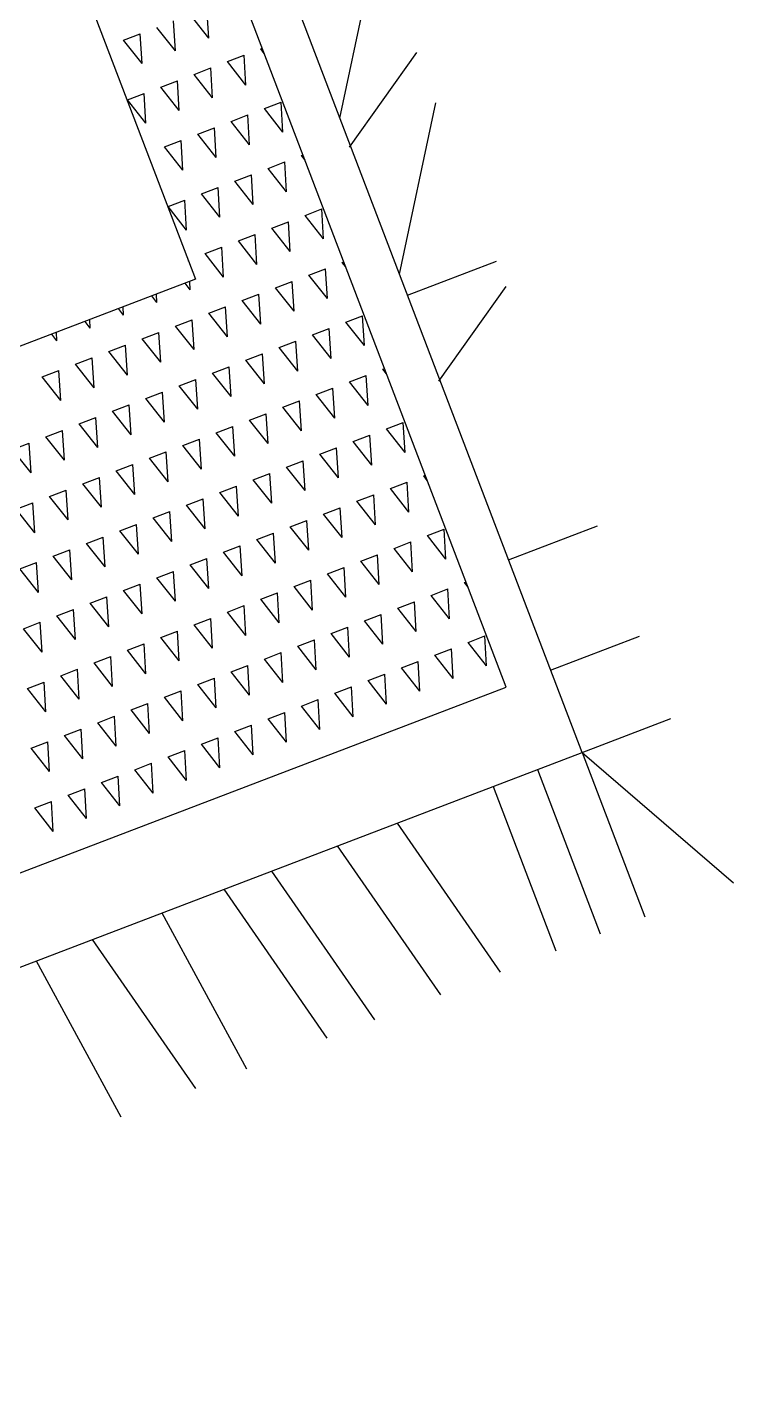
# Model space of a CAD drawing. Header units: inches. Extents: x -5597760 to 21122418, y -37133 to 23298423.
# Drawn here: x 9944739 to 10167560, y 12468443 to 12899630 of the extents above; entities that cross this region are included whole.
import ezdxf

# ---------------------------------------------------------------- set-up
doc = ezdxf.new("R2010")
doc.units = ezdxf.units.IN
doc.header["$MEASUREMENT"] = 0

# ---------------------------------------------------------------- blocks, each defined once
blk = doc.blocks.new('A$C6D2A2628')
for p, q in [((1.79098, 2.42973), (1.79098, 0.42973)), ((1.99315, 0.1), (1.99315, 0.92673)), ((1.94315, 0.15), (1.94315, 0.87673)), ((1.79098, 0.57066), (1.79133, 0.57127)), ((1.79098, 0.57127), (1.79133, 0.57127)), ((1.81946, 0.55504), (1.81008, 0.57127)), ((1.81008, 0.57127), (1.82883, 0.57127)), ((1.81946, 0.55504), (1.82883, 0.57127)), ((1.85696, 0.55504), (1.84758, 0.57127)), ((1.85696, 0.55504), (1.86633, 0.57127)), ((1.89446, 0.55504), (1.88508, 0.57127)), ((1.89446, 0.55504), (1.90383, 0.57127)), ((1.99315, 0.48594), (2.09315, 0.56955)), ((1.80071, 0.52256), (1.79133, 0.5388)), ((1.79133, 0.5388), (1.81008, 0.5388)), ((1.80071, 0.52256), (1.81008, 0.5388)), ((1.83821, 0.52256), (1.82883, 0.5388)), ((1.82883, 0.5388), (1.84758, 0.5388)), ((1.83821, 0.52256), (1.84758, 0.5388)), ((1.87571, 0.52256), (1.86633, 0.5388)), ((1.86633, 0.5388), (1.88508, 0.5388)), ((1.87571, 0.52256), (1.88508, 0.5388)), ((1.91321, 0.52256), (1.90383, 0.5388)), ((1.90383, 0.5388), (1.92258, 0.5388)), ((1.91321, 0.52256), (1.92258, 0.5388)), ((1.94315, 0.53564), (1.94133, 0.5388)), ((1.94133, 0.5388), (1.94315, 0.5388)), ((1.79098, 0.50571), (1.79133, 0.50632)), ((1.79098, 0.50632), (1.79133, 0.50632)), ((1.81946, 0.49008), (1.81008, 0.50632)), ((1.81008, 0.50632), (1.82883, 0.50632)), ((1.81946, 0.49008), (1.82883, 0.50632)), ((1.85696, 0.49008), (1.84758, 0.50632)), ((1.84758, 0.50632), (1.86633, 0.50632)), ((1.85696, 0.49008), (1.86633, 0.50632)), ((1.89446, 0.49008), (1.88508, 0.50632)), ((1.88508, 0.50632), (1.90383, 0.50632)), ((1.89446, 0.49008), (1.90383, 0.50632)), ((1.93196, 0.49008), (1.92258, 0.50632)), ((1.92258, 0.50632), (1.94133, 0.50632)), ((1.93196, 0.49008), (1.94133, 0.50632)), ((1.9917, 0.46862), (2.09315, 0.50528)), ((1.99315, 0.39094), (2.09315, 0.47455)), ((1.80071, 0.45761), (1.79133, 0.47385)), ((1.79133, 0.47385), (1.81008, 0.47385)), ((1.80071, 0.45761), (1.81008, 0.47385)), ((1.83821, 0.45761), (1.82883, 0.47385)), ((1.82883, 0.47385), (1.84758, 0.47385)), ((1.83821, 0.45761), (1.84758, 0.47385)), ((1.87571, 0.45761), (1.86633, 0.47385)), ((1.86633, 0.47385), (1.88508, 0.47385)), ((1.87571, 0.45761), (1.88508, 0.47385)), ((1.91321, 0.45761), (1.90383, 0.47385)), ((1.90383, 0.47385), (1.92258, 0.47385)), ((1.91321, 0.45761), (1.92258, 0.47385)), ((1.94315, 0.47069), (1.94133, 0.47385)), ((1.94133, 0.47385), (1.94315, 0.47385)), ((1.79098, 0.44076), (1.79133, 0.44137)), ((1.79098, 0.44137), (1.79133, 0.44137)), ((1.81946, 0.42513), (1.81008, 0.44137)), ((1.81008, 0.44137), (1.82883, 0.44137)), ((1.81946, 0.42513), (1.82883, 0.44137)), ((1.85696, 0.42513), (1.84758, 0.44137)), ((1.84758, 0.44137), (1.86633, 0.44137)), ((1.85696, 0.42513), (1.86633, 0.44137)), ((1.89446, 0.42513), (1.88508, 0.44137)), ((1.88508, 0.44137), (1.90383, 0.44137)), ((1.89446, 0.42513), (1.90383, 0.44137)), ((1.93196, 0.42513), (1.92258, 0.44137)), ((1.92258, 0.44137), (1.94133, 0.44137)), ((1.93196, 0.42513), (1.94133, 0.44137)), ((1.79098, 0.42973), (0.29098, 0.42973)), ((1.63196, 0.42513), (1.6293, 0.42973)), ((1.63196, 0.42513), (1.63461, 0.42973)), ((1.66946, 0.42513), (1.6668, 0.42973)), ((1.66946, 0.42513), (1.67211, 0.42973)), ((1.70696, 0.42513), (1.7043, 0.42973)), ((1.70696, 0.42513), (1.70961, 0.42973)), ((1.74446, 0.42513), (1.7418, 0.42973)), ((1.74446, 0.42513), (1.74711, 0.42973)), ((1.78196, 0.42513), (1.7793, 0.42973)), ((1.78196, 0.42513), (1.78461, 0.42973)), ((1.61321, 0.39266), (1.60383, 0.40889)), ((1.60383, 0.40889), (1.62258, 0.40889)), ((1.61321, 0.39266), (1.62258, 0.40889)), ((1.65071, 0.39266), (1.64133, 0.40889)), ((1.64133, 0.40889), (1.66008, 0.40889)), ((1.65071, 0.39266), (1.66008, 0.40889)), ((1.68821, 0.39266), (1.67883, 0.40889)), ((1.67883, 0.40889), (1.69758, 0.40889)), ((1.68821, 0.39266), (1.69758, 0.40889)), ((1.72571, 0.39266), (1.71633, 0.40889)), ((1.71633, 0.40889), (1.73508, 0.40889)), ((1.72571, 0.39266), (1.73508, 0.40889)), ((1.76321, 0.39266), (1.75383, 0.40889)), ((1.75383, 0.40889), (1.77258, 0.40889)), ((1.76321, 0.39266), (1.77258, 0.40889)), ((1.80071, 0.39266), (1.79133, 0.40889)), ((1.79133, 0.40889), (1.81008, 0.40889)), ((1.80071, 0.39266), (1.81008, 0.40889)), ((1.83821, 0.39266), (1.82883, 0.40889)), ((1.82883, 0.40889), (1.84758, 0.40889)), ((1.83821, 0.39266), (1.84758, 0.40889)), ((1.87571, 0.39266), (1.86633, 0.40889)), ((1.86633, 0.40889), (1.88508, 0.40889)), ((1.87571, 0.39266), (1.88508, 0.40889)), ((1.91321, 0.39266), (1.90383, 0.40889)), ((1.90383, 0.40889), (1.92258, 0.40889)), ((1.91321, 0.39266), (1.92258, 0.40889)), ((1.94315, 0.40574), (1.94133, 0.40889)), ((1.94133, 0.40889), (1.94315, 0.40889)), ((1.55696, 0.36018), (1.54758, 0.37642)), ((1.54758, 0.37642), (1.56633, 0.37642)), ((1.55696, 0.36018), (1.56633, 0.37642)), ((1.59446, 0.36018), (1.58508, 0.37642)), ((1.58508, 0.37642), (1.60383, 0.37642)), ((1.59446, 0.36018), (1.60383, 0.37642)), ((1.63196, 0.36018), (1.62258, 0.37642)), ((1.62258, 0.37642), (1.64133, 0.37642)), ((1.63196, 0.36018), (1.64133, 0.37642)), ((1.66946, 0.36018), (1.66008, 0.37642)), ((1.66008, 0.37642), (1.67883, 0.37642)), ((1.66946, 0.36018), (1.67883, 0.37642)), ((1.70696, 0.36018), (1.69758, 0.37642)), ((1.69758, 0.37642), (1.71633, 0.37642)), ((1.70696, 0.36018), (1.71633, 0.37642)), ((1.74446, 0.36018), (1.73508, 0.37642)), ((1.73508, 0.37642), (1.75383, 0.37642)), ((1.74446, 0.36018), (1.75383, 0.37642)), ((1.78196, 0.36018), (1.77258, 0.37642)), ((1.77258, 0.37642), (1.79133, 0.37642)), ((1.78196, 0.36018), (1.79133, 0.37642)), ((1.81946, 0.36018), (1.81008, 0.37642)), ((1.81008, 0.37642), (1.82883, 0.37642)), ((1.81946, 0.36018), (1.82883, 0.37642)), ((1.85696, 0.36018), (1.84758, 0.37642)), ((1.84758, 0.37642), (1.86633, 0.37642)), ((1.85696, 0.36018), (1.86633, 0.37642)), ((1.89446, 0.36018), (1.88508, 0.37642)), ((1.88508, 0.37642), (1.90383, 0.37642)), ((1.89446, 0.36018), (1.90383, 0.37642)), ((1.93196, 0.36018), (1.92258, 0.37642)), ((1.92258, 0.37642), (1.94133, 0.37642)), ((1.93196, 0.36018), (1.94133, 0.37642)), ((1.99315, 0.37827), (2.09315, 0.37827)), ((1.9917, 0.32612), (2.09315, 0.36278)), ((1.53821, 0.3277), (1.52883, 0.34394)), ((1.52883, 0.34394), (1.54758, 0.34394)), ((1.53821, 0.3277), (1.54758, 0.34394)), ((1.57571, 0.3277), (1.56633, 0.34394)), ((1.56633, 0.34394), (1.58508, 0.34394)), ((1.57571, 0.3277), (1.58508, 0.34394)), ((1.61321, 0.3277), (1.60383, 0.34394)), ((1.60383, 0.34394), (1.62258, 0.34394)), ((1.61321, 0.3277), (1.62258, 0.34394)), ((1.65071, 0.3277), (1.64133, 0.34394)), ((1.64133, 0.34394), (1.66008, 0.34394)), ((1.65071, 0.3277), (1.66008, 0.34394)), ((1.68821, 0.3277), (1.67883, 0.34394)), ((1.67883, 0.34394), (1.69758, 0.34394)), ((1.68821, 0.3277), (1.69758, 0.34394)), ((1.72571, 0.3277), (1.71633, 0.34394)), ((1.71633, 0.34394), (1.73508, 0.34394)), ((1.72571, 0.3277), (1.73508, 0.34394)), ((1.76321, 0.3277), (1.75383, 0.34394)), ((1.75383, 0.34394), (1.77258, 0.34394)), ((1.76321, 0.3277), (1.77258, 0.34394)), ((1.80071, 0.3277), (1.79133, 0.34394)), ((1.79133, 0.34394), (1.81008, 0.34394)), ((1.80071, 0.3277), (1.81008, 0.34394)), ((1.83821, 0.3277), (1.82883, 0.34394)), ((1.82883, 0.34394), (1.84758, 0.34394)), ((1.83821, 0.3277), (1.84758, 0.34394)), ((1.87571, 0.3277), (1.86633, 0.34394)), ((1.86633, 0.34394), (1.88508, 0.34394)), ((1.87571, 0.3277), (1.88508, 0.34394)), ((1.91321, 0.3277), (1.90383, 0.34394)), ((1.90383, 0.34394), (1.92258, 0.34394)), ((1.91321, 0.3277), (1.92258, 0.34394)), ((1.94315, 0.34079), (1.94133, 0.34394)), ((1.94133, 0.34394), (1.94315, 0.34394)), ((1.51946, 0.29523), (1.51008, 0.31147)), ((1.51008, 0.31147), (1.52883, 0.31147)), ((1.51946, 0.29523), (1.52883, 0.31147)), ((1.55696, 0.29523), (1.54758, 0.31147)), ((1.54758, 0.31147), (1.56633, 0.31147)), ((1.55696, 0.29523), (1.56633, 0.31147)), ((1.59446, 0.29523), (1.58508, 0.31147)), ((1.58508, 0.31147), (1.60383, 0.31147)), ((1.59446, 0.29523), (1.60383, 0.31147)), ((1.63196, 0.29523), (1.62258, 0.31147)), ((1.62258, 0.31147), (1.64133, 0.31147)), ((1.63196, 0.29523), (1.64133, 0.31147)), ((1.66946, 0.29523), (1.66008, 0.31147)), ((1.66008, 0.31147), (1.67883, 0.31147)), ((1.66946, 0.29523), (1.67883, 0.31147)), ((1.70696, 0.29523), (1.69758, 0.31147)), ((1.69758, 0.31147), (1.71633, 0.31147)), ((1.70696, 0.29523), (1.71633, 0.31147)), ((1.74446, 0.29523), (1.73508, 0.31147)), ((1.73508, 0.31147), (1.75383, 0.31147)), ((1.74446, 0.29523), (1.75383, 0.31147)), ((1.78196, 0.29523), (1.77258, 0.31147)), ((1.77258, 0.31147), (1.79133, 0.31147)), ((1.78196, 0.29523), (1.79133, 0.31147)), ((1.81946, 0.29523), (1.81008, 0.31147)), ((1.81008, 0.31147), (1.82883, 0.31147)), ((1.81946, 0.29523), (1.82883, 0.31147)), ((1.85696, 0.29523), (1.84758, 0.31147)), ((1.84758, 0.31147), (1.86633, 0.31147)), ((1.85696, 0.29523), (1.86633, 0.31147)), ((1.89446, 0.29523), (1.88508, 0.31147)), ((1.88508, 0.31147), (1.90383, 0.31147)), ((1.89446, 0.29523), (1.90383, 0.31147)), ((1.93196, 0.29523), (1.92258, 0.31147)), ((1.92258, 0.31147), (1.94133, 0.31147)), ((1.93196, 0.29523), (1.94133, 0.31147)), ((1.50071, 0.26275), (1.49133, 0.27899)), ((1.49133, 0.27899), (1.51008, 0.27899)), ((1.50071, 0.26275), (1.51008, 0.27899)), ((1.53821, 0.26275), (1.52883, 0.27899)), ((1.52883, 0.27899), (1.54758, 0.27899)), ((1.53821, 0.26275), (1.54758, 0.27899)), ((1.57571, 0.26275), (1.56633, 0.27899)), ((1.56633, 0.27899), (1.58508, 0.27899)), ((1.57571, 0.26275), (1.58508, 0.27899)), ((1.61321, 0.26275), (1.60383, 0.27899)), ((1.60383, 0.27899), (1.62258, 0.27899)), ((1.61321, 0.26275), (1.62258, 0.27899)), ((1.65071, 0.26275), (1.64133, 0.27899)), ((1.64133, 0.27899), (1.66008, 0.27899)), ((1.65071, 0.26275), (1.66008, 0.27899)), ((1.68821, 0.26275), (1.67883, 0.27899)), ((1.67883, 0.27899), (1.69758, 0.27899)), ((1.68821, 0.26275), (1.69758, 0.27899)), ((1.72571, 0.26275), (1.71633, 0.27899)), ((1.71633, 0.27899), (1.73508, 0.27899)), ((1.72571, 0.26275), (1.73508, 0.27899)), ((1.76321, 0.26275), (1.75383, 0.27899)), ((1.75383, 0.27899), (1.77258, 0.27899)), ((1.76321, 0.26275), (1.77258, 0.27899)), ((1.80071, 0.26275), (1.79133, 0.27899)), ((1.79133, 0.27899), (1.81008, 0.27899)), ((1.80071, 0.26275), (1.81008, 0.27899)), ((1.83821, 0.26275), (1.82883, 0.27899)), ((1.82883, 0.27899), (1.84758, 0.27899)), ((1.83821, 0.26275), (1.84758, 0.27899)), ((1.87571, 0.26275), (1.86633, 0.27899)), ((1.86633, 0.27899), (1.88508, 0.27899)), ((1.87571, 0.26275), (1.88508, 0.27899)), ((1.91321, 0.26275), (1.90383, 0.27899)), ((1.90383, 0.27899), (1.92258, 0.27899)), ((1.91321, 0.26275), (1.92258, 0.27899)), ((1.94315, 0.27584), (1.94133, 0.27899)), ((1.94133, 0.27899), (1.94315, 0.27899)), ((1.48196, 0.23028), (1.47258, 0.24651)), ((1.47258, 0.24651), (1.49133, 0.24651)), ((1.48196, 0.23028), (1.49133, 0.24651)), ((1.51946, 0.23028), (1.51008, 0.24651)), ((1.51008, 0.24651), (1.52883, 0.24651)), ((1.51946, 0.23028), (1.52883, 0.24651)), ((1.55696, 0.23028), (1.54758, 0.24651)), ((1.54758, 0.24651), (1.56633, 0.24651)), ((1.55696, 0.23028), (1.56633, 0.24651)), ((1.59446, 0.23028), (1.58508, 0.24651)), ((1.58508, 0.24651), (1.60383, 0.24651)), ((1.59446, 0.23028), (1.60383, 0.24651)), ((1.63196, 0.23028), (1.62258, 0.24651)), ((1.62258, 0.24651), (1.64133, 0.24651)), ((1.63196, 0.23028), (1.64133, 0.24651)), ((1.66946, 0.23028), (1.66008, 0.24651)), ((1.66008, 0.24651), (1.67883, 0.24651)), ((1.66946, 0.23028), (1.67883, 0.24651)), ((1.70696, 0.23028), (1.69758, 0.24651)), ((1.69758, 0.24651), (1.71633, 0.24651)), ((1.70696, 0.23028), (1.71633, 0.24651)), ((1.74446, 0.23028), (1.73508, 0.24651)), ((1.73508, 0.24651), (1.75383, 0.24651)), ((1.74446, 0.23028), (1.75383, 0.24651)), ((1.78196, 0.23028), (1.77258, 0.24651)), ((1.77258, 0.24651), (1.79133, 0.24651)), ((1.78196, 0.23028), (1.79133, 0.24651)), ((1.81946, 0.23028), (1.81008, 0.24651)), ((1.81008, 0.24651), (1.82883, 0.24651)), ((1.81946, 0.23028), (1.82883, 0.24651)), ((1.85696, 0.23028), (1.84758, 0.24651)), ((1.84758, 0.24651), (1.86633, 0.24651)), ((1.85696, 0.23028), (1.86633, 0.24651)), ((1.89446, 0.23028), (1.88508, 0.24651)), ((1.88508, 0.24651), (1.90383, 0.24651)), ((1.89446, 0.23028), (1.90383, 0.24651)), ((1.93196, 0.23028), (1.92258, 0.24651)), ((1.92258, 0.24651), (1.94133, 0.24651)), ((1.93196, 0.23028), (1.94133, 0.24651)), ((1.46321, 0.1978), (1.45383, 0.21404)), ((1.45383, 0.21404), (1.47258, 0.21404)), ((1.46321, 0.1978), (1.47258, 0.21404)), ((1.50071, 0.1978), (1.49133, 0.21404)), ((1.49133, 0.21404), (1.51008, 0.21404)), ((1.50071, 0.1978), (1.51008, 0.21404)), ((1.53821, 0.1978), (1.52883, 0.21404)), ((1.52883, 0.21404), (1.54758, 0.21404)), ((1.53821, 0.1978), (1.54758, 0.21404)), ((1.57571, 0.1978), (1.56633, 0.21404)), ((1.56633, 0.21404), (1.58508, 0.21404)), ((1.57571, 0.1978), (1.58508, 0.21404)), ((1.61321, 0.1978), (1.60383, 0.21404)), ((1.60383, 0.21404), (1.62258, 0.21404)), ((1.61321, 0.1978), (1.62258, 0.21404)), ((1.65071, 0.1978), (1.64133, 0.21404)), ((1.64133, 0.21404), (1.66008, 0.21404)), ((1.65071, 0.1978), (1.66008, 0.21404)), ((1.68821, 0.1978), (1.67883, 0.21404)), ((1.67883, 0.21404), (1.69758, 0.21404)), ((1.68821, 0.1978), (1.69758, 0.21404)), ((1.72571, 0.1978), (1.71633, 0.21404)), ((1.71633, 0.21404), (1.73508, 0.21404)), ((1.72571, 0.1978), (1.73508, 0.21404)), ((1.76321, 0.1978), (1.75383, 0.21404)), ((1.75383, 0.21404), (1.77258, 0.21404)), ((1.76321, 0.1978), (1.77258, 0.21404)), ((1.80071, 0.1978), (1.79133, 0.21404)), ((1.79133, 0.21404), (1.81008, 0.21404)), ((1.80071, 0.1978), (1.81008, 0.21404)), ((1.83821, 0.1978), (1.82883, 0.21404)), ((1.82883, 0.21404), (1.84758, 0.21404)), ((1.83821, 0.1978), (1.84758, 0.21404)), ((1.87571, 0.1978), (1.86633, 0.21404)), ((1.86633, 0.21404), (1.88508, 0.21404)), ((1.87571, 0.1978), (1.88508, 0.21404)), ((1.91321, 0.1978), (1.90383, 0.21404)), ((1.90383, 0.21404), (1.92258, 0.21404)), ((1.91321, 0.1978), (1.92258, 0.21404)), ((1.94315, 0.21089), (1.94133, 0.21404)), ((1.94133, 0.21404), (1.94315, 0.21404)), ((1.99315, 0.21727), (2.09315, 0.21727)), ((1.44446, 0.16532), (1.43508, 0.18156)), ((1.43508, 0.18156), (1.45383, 0.18156)), ((1.44446, 0.16532), (1.45383, 0.18156)), ((1.48196, 0.16532), (1.47258, 0.18156)), ((1.47258, 0.18156), (1.49133, 0.18156)), ((1.48196, 0.16532), (1.49133, 0.18156)), ((1.51946, 0.16532), (1.51008, 0.18156)), ((1.51008, 0.18156), (1.52883, 0.18156)), ((1.51946, 0.16532), (1.52883, 0.18156)), ((1.55696, 0.16532), (1.54758, 0.18156)), ((1.54758, 0.18156), (1.56633, 0.18156)), ((1.55696, 0.16532), (1.56633, 0.18156)), ((1.59446, 0.16532), (1.58508, 0.18156)), ((1.58508, 0.18156), (1.60383, 0.18156)), ((1.59446, 0.16532), (1.60383, 0.18156)), ((1.63196, 0.16532), (1.62258, 0.18156)), ((1.62258, 0.18156), (1.64133, 0.18156)), ((1.63196, 0.16532), (1.64133, 0.18156)), ((1.66946, 0.16532), (1.66008, 0.18156)), ((1.66008, 0.18156), (1.67883, 0.18156)), ((1.66946, 0.16532), (1.67883, 0.18156)), ((1.70696, 0.16532), (1.69758, 0.18156)), ((1.69758, 0.18156), (1.71633, 0.18156)), ((1.70696, 0.16532), (1.71633, 0.18156)), ((1.74446, 0.16532), (1.73508, 0.18156)), ((1.73508, 0.18156), (1.75383, 0.18156)), ((1.74446, 0.16532), (1.75383, 0.18156)), ((1.78196, 0.16532), (1.77258, 0.18156)), ((1.77258, 0.18156), (1.79133, 0.18156)), ((1.78196, 0.16532), (1.79133, 0.18156)), ((1.81946, 0.16532), (1.81008, 0.18156)), ((1.81008, 0.18156), (1.82883, 0.18156)), ((1.81946, 0.16532), (1.82883, 0.18156)), ((1.85696, 0.16532), (1.84758, 0.18156)), ((1.84758, 0.18156), (1.86633, 0.18156)), ((1.85696, 0.16532), (1.86633, 0.18156)), ((1.89446, 0.16532), (1.88508, 0.18156)), ((1.88508, 0.18156), (1.90383, 0.18156)), ((1.89446, 0.16532), (1.90383, 0.18156)), ((1.93196, 0.16532), (1.92258, 0.18156)), ((1.92258, 0.18156), (1.94133, 0.18156)), ((1.93196, 0.16532), (1.94133, 0.18156)), ((0.1519, 0.15), (1.94315, 0.15)), ((1.99315, 0.15), (2.09315, 0.15)), ((0.1019, 0.1), (1.99315, 0.1)), ((1.37922, 0.1), (1.40396, 0)), ((1.44222, 0.1), (1.48764, 0)), ((1.5204, 0.1), (1.54514, 0)), ((1.59012, 0.1), (1.63554, 0)), ((1.6439, 0.1), (1.68932, 0)), ((1.71785, 0.1), (1.76327, 0)), ((1.78508, 0.1), (1.8305, 0)), ((1.89315, 0.1), (1.89315, 0)), ((1.94315, 0.1), (1.94315, 0)), ((1.99315, 0.1), (2.09315, 0.1)), ((1.99315, 0.1), (1.99315, 0)), ((1.99315, 0.1), (2.09315, 0))]:
    blk.add_line(p, q)
blk = doc.blocks.new('01-01-cad-blocks-net-beds')
at = {"xscale": 1000, "yscale": 1000, "zscale": 1000}
blk.add_blockref('A$C6D2A2628', (44545.2, 14731.32), dxfattribs=at)

msp = doc.modelspace()

# ---------------------------------------------------------------- block references
at = {"xscale": 300.1938731896516, "yscale": 554.7683964805537, "zscale": 300.1938731896516, "rotation": 20.89932353322971}
msp.add_blockref('01-01-cad-blocks-net-beds', (3466.3, 689.2), dxfattribs=at)

doc.saveas('drawing.dxf')
